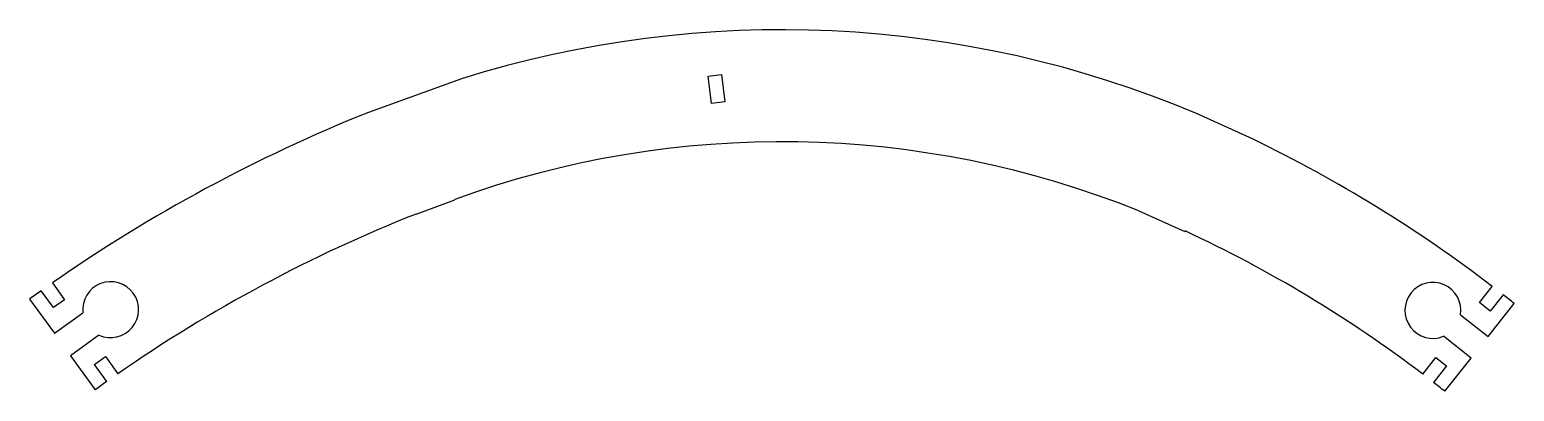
# Model space of a CAD drawing. Header units: millimetres. Extents: x -108 to 105, y -11 to 41.
import ezdxf

# ---------------------------------------------------------------- set-up
doc = ezdxf.new("R2010")
doc.units = ezdxf.units.MM
doc.layers.get('0').update_dxf_attribs({"linetype": 'CONTINUOUS'})

msp = doc.modelspace()

# ---------------------------------------------------------------- linework, layer by layer
for p, q in [((-10.47, 34.12), (-8.53, 34.36)), ((-9.99, 30.2), (-10.47, 34.12)), ((-8.53, 34.36), (-8.05, 30.44)), ((-45.82, 33.73), (-59.16, 28.91)), ((-8.05, 30.44), (-9.99, 30.2)), ((67.72, 25.07), (59.56, 28.77)), ((-52.35, 14.35), (-46.79, 16.39)), ((-46.79, 16.39), (-46.81, 16.45)), ((51.32, 14.8), (57.92, 11.87)), ((57.92, 11.87), (57.95, 11.94)), ((-104.49, 4.5), (-102.76, 2.09)), ((-107.76, 2.18), (-104.22, -2.72)), ((-104.34, 0.95), (-106.09, 3.38)), ((100.15, 1.68), (101.99, 4)), ((103.54, 2.81), (101.68, 0.47)), ((-102.76, 2.09), (-104.34, 0.95)), ((-104.22, -2.72), (-100.13, 0.23)), ((101.68, 0.47), (100.15, 1.68)), ((101.39, -3.19), (105.15, 1.55)), ((97.44, -0.06), (101.39, -3.19)), ((-97.82, -2.98), (-101.91, -5.93)), ((98.94, -6.29), (94.99, -3.15)), ((-101.91, -5.93), (-98.37, -10.83)), ((-98.46, -7.2), (-96.88, -6.06)), ((-96.88, -6.06), (-95.1, -8.52)), ((92.02, -8.57), (93.91, -6.19)), ((93.91, -6.19), (95.43, -7.4)), ((95.18, -11.03), (98.94, -6.29)), ((-96.7, -9.64), (-98.46, -7.2)), ((95.43, -7.4), (93.56, -9.76))]:
    msp.add_line(p, q)
for centre, radius, start, end in [((0.1, -112.66), 153.42, 67.1959, 107.414), ((25.49, -182.51), 227.75, 111.8215, 124.8017), ((0.1, -112.66), 137.37, 68.1073, 109.9675), ((-20.21, -156.43), 201.67, 52.7029, 64.1511), ((25.49, -182.51), 211.7, 111.5736, 124.7259), ((-20.21, -156.43), 185.62, 52.8006, 65.0975), ((-96.15, 0.66), 4.01, -114.6606, -173.7358), ((93.48, 0.56), 4.01, -8.8889, -67.9641), ((25.49, -182.51), 227.75, 125.2923, 125.8081), ((-20.21, -156.43), 201.67, 51.5664, 52.1488), ((25.49, -182.51), 211.7, 125.2537, 125.8085), ((-20.21, -156.43), 185.62, 51.5658, 52.1986)]:
    msp.add_arc(centre, radius, start, end)

doc.saveas('drawing.dxf')
